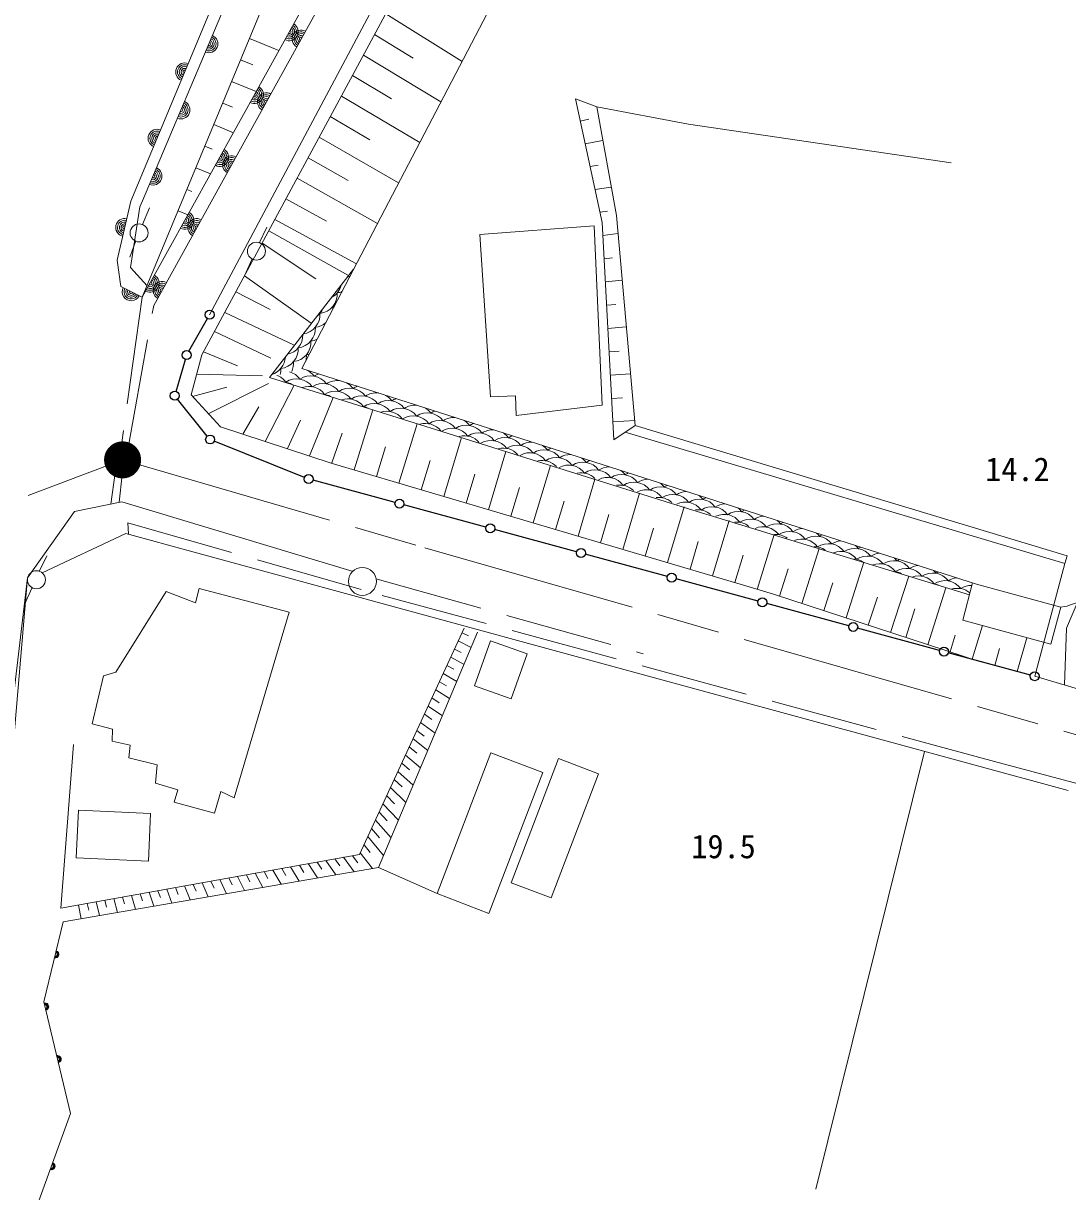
# Model space of a CAD drawing. Units: millimetres, scale not verified. Extents: x 40000 to 680000, y 20000 to 380000.
# Drawn here: x 152387 to 210516, y 265006 to 330060 of the extents above; entities that cross this region are included whole.
import ezdxf
from ezdxf.enums import TextEntityAlignment as Align

# ---------------------------------------------------------------- set-up
doc = ezdxf.new("R2010")
doc.units = ezdxf.units.MM
doc.header["$LTSCALE"] = 1000
doc.linetypes.add('CHAIN', pattern=[18.5, 12, -1.5, 3.5, -1.5])
doc.linetypes.add('DASHED', pattern=[7.5, 6, -1.5])
for name, color, linetype, lineweight in [('M-BMK', 2, 'CHAIN', 13), ('M-STR-STRC', 7, 'Continuous', 25), ('M-WORK', 1, 'Continuous', 13)]:
    doc.layers.add(name, color=color, linetype=linetype, lineweight=lineweight)
doc.styles.add('ＭＳ ゴシック', font='')
doc.styles.get('ＭＳ ゴシック').set_extended_font_data('MS Gothic')

msp = doc.modelspace()

# ---------------------------------------------------------------- linework, layer by layer
at = {"layer": 'M-BMK', "linetype": 'DASHED'}
msp.add_line((110525, 287960), (157910, 305753), dxfattribs=at)
at = {"layer": 'M-BMK'}
for p, q in [((157910, 305753), (174737, 300862)), ((174737, 300862), (211392, 290331))]:
    msp.add_line(p, q, dxfattribs=at)
for radius in [1000, 950, 900, 850, 800, 750, 700, 650, 600, 550, 500, 450, 400, 350, 300, 250, 200, 150, 100, 50]:
    msp.add_circle((157910, 305753), radius, dxfattribs=at)
at = {"layer": 'M-STR-STRC'}
for p, q in [((161602, 311804), (162633, 313618)), ((160884, 309567), (161408, 311347)), ((162627, 307082), (160971, 309133)), ((168040, 304776), (163016, 306795)), ((173082, 303377), (168513, 304618)), ((178133, 302005), (173565, 303246)), ((183184, 300633), (178616, 301874)), ((188235, 299261), (183667, 300502)), ((193287, 297889), (188718, 299130)), ((198338, 296517), (193769, 297758)), ((203389, 295145), (198820, 296386)), ((208440, 293773), (203871, 295014))]:
    msp.add_line(p, q, dxfattribs=at)
for centre in [(162756, 313836), (161478, 311587), (160814, 309327), (162784, 306888), (168272, 304683), (173323, 303311), (178374, 301939), (183426, 300567), (188477, 299195), (193528, 297823), (198579, 296452), (203630, 295080), (208681, 293708)]:
    msp.add_circle(centre, 250, dxfattribs=at)
at = {"layer": 'M-WORK'}
for p, q in [((168084, 343514), (158373, 320153)), ((159008, 314806), (174959, 343645)), ((170899, 343549), (159008, 314806)), ((185205, 344063), (167888, 310840)), ((159019, 320174), (168858, 343479)), ((175595, 343191), (159643, 314351)), ((162320, 311596), (178480, 341571)), ((177768, 342071), (162756, 313836)), ((172558, 330586), (176805, 327946)), ((164974, 329226), (166610, 328549)), ((171941, 329442), (174086, 328126)), ((164477, 328025), (165158, 327743)), ((171324, 328298), (175628, 325690)), ((163980, 326824), (165343, 326260)), ((170707, 327153), (172881, 325853)), ((170090, 326009), (174453, 323434)), ((163483, 325622), (164028, 325397)), ((184300, 325404), (183113, 325861)), ((183113, 325861), (184614, 318965)), ((189419, 324454), (184300, 325404)), ((184300, 325404), (185396, 319353)), ((169474, 324865), (171676, 323581)), ((183383, 324622), (183868, 324720)), ((162986, 324421), (164077, 323970)), ((204036, 322290), (189419, 324454)), ((168857, 323721), (173277, 321179)), ((183660, 323351), (184633, 323533)), ((162489, 323220), (162898, 323051)), ((161992, 322019), (162810, 321680)), ((168240, 322576), (170472, 321310)), ((183936, 322081), (184375, 322156)), ((167623, 321432), (172102, 318924)), ((161495, 320817), (161768, 320705)), ((184213, 320811), (185093, 320948)), ((159019, 320174), (158877, 319837)), ((167006, 320288), (169268, 319038)), ((158877, 319837), (158345, 316470)), ((159026, 318855), (159399, 319791)), ((160998, 319616), (161544, 319390)), ((184489, 319541), (184905, 319599)), ((166389, 319143), (170927, 316671)), ((177804, 318302), (184168, 318787)), ((184168, 318787), (184605, 308795)), ((184614, 318965), (185253, 306871)), ((185396, 319353), (186442, 307668)), ((165512, 317829), (165937, 318714)), ((166049, 318513), (170455, 316037)), ((178398, 309264), (177804, 318302)), ((184652, 318255), (185485, 318363)), ((158651, 317950), (158313, 317037)), ((165679, 317826), (168672, 315828)), ((165126, 316940), (164693, 315998)), ((184720, 316957), (185184, 317013)), ((158345, 316470), (159273, 315446)), ((170768, 316365), (166083, 310341)), ((164693, 315998), (168408, 313359)), ((184789, 315659), (185717, 315763)), ((164216, 315114), (166120, 314136)), ((184858, 314360), (185369, 314413)), ((163600, 313969), (167467, 312137)), ((184926, 313062), (185950, 313159)), ((163027, 312906), (166164, 311424)), ((162410, 311762), (164315, 310992)), ((184995, 311764), (185555, 311812)), ((161734, 309368), (162320, 311596)), ((162037, 310521), (165702, 310440)), ((166083, 310341), (189659, 302957)), ((167888, 310840), (205446, 298825)), ((185063, 310466), (186184, 310552)), ((161806, 309289), (163715, 309801)), ((162680, 308326), (166035, 310002)), ((165846, 306781), (167465, 309908)), ((163352, 307586), (161734, 309368)), ((168320, 305983), (169630, 309230)), ((179774, 309311), (178398, 309264)), ((179821, 308217), (179774, 309311)), ((185132, 309168), (185740, 309209)), ((164609, 307180), (165491, 308704)), ((170797, 305191), (171831, 308540)), ((184605, 308795), (179821, 308217)), ((167083, 306382), (167814, 307973)), ((173290, 304454), (174304, 307766)), ((185201, 307869), (186417, 307942)), ((169521, 305569), (163352, 307586)), ((169557, 305584), (170136, 307238)), ((185253, 306871), (186442, 307668)), ((210369, 299983), (185894, 307301)), ((186442, 307668), (210485, 300402)), ((172043, 304823), (172552, 306478)), ((175783, 303717), (176777, 306991)), ((178276, 302979), (179250, 306217)), ((192600, 298743), (169521, 305569)), ((174537, 304085), (175036, 305722)), ((180770, 302242), (181724, 305443)), ((177030, 303348), (177519, 304966)), ((183263, 301505), (184202, 304677)), ((179523, 302611), (180002, 304210)), ((185756, 300767), (186690, 303908)), ((155241, 302877), (157868, 303424)), ((157868, 303424), (170752, 299546)), ((182016, 301873), (182487, 303459)), ((152622, 299177), (155241, 302877)), ((184510, 301136), (184976, 302706)), ((188250, 300030), (189179, 303138)), ((189659, 302957), (205045, 298235)), ((187003, 300399), (187467, 301953)), ((190743, 299293), (191668, 302369)), ((153431, 299465), (158086, 301657)), ((158086, 301657), (180915, 295413)), ((193232, 298543), (194173, 301595)), ((189496, 299661), (189957, 301200)), ((195712, 297762), (196685, 300819)), ((153266, 299535), (153691, 300419)), ((191989, 298924), (192450, 300453)), ((198183, 296953), (199176, 300049)), ((208681, 293708), (210369, 299983)), ((210369, 299983), (210485, 300402)), ((194475, 298161), (194958, 299690)), ((200654, 296143), (201667, 299279)), ((152622, 299177), (149838, 275787)), ((150743, 277265), (152622, 299177)), ((152880, 298646), (152447, 297703)), ((194148, 298274), (192600, 298743)), ((196948, 297357), (197442, 298906)), ((202737, 295461), (203735, 298637)), ((205219, 298898), (204686, 296827)), ((205446, 298825), (210141, 297546)), ((157526, 293926), (160327, 298431)), ((160327, 298431), (161963, 297798)), ((161963, 297798), (162174, 298589)), ((162174, 298589), (167187, 297270)), ((205665, 294502), (194148, 298274)), ((199418, 296548), (199923, 298116)), ((201501, 295866), (202012, 297450)), ((209580, 295483), (210141, 297546)), ((167187, 297270), (164126, 286927)), ((204686, 296827), (209580, 295483)), ((171102, 283784), (176929, 296387)), ((177672, 296168), (172161, 283057)), ((176808, 296124), (177169, 295953)), ((205208, 294652), (205769, 296530)), ((176598, 295670), (177314, 295315)), ((180915, 295413), (210546, 287337)), ((203972, 295056), (204259, 295993)), ((207715, 293967), (208237, 295851)), ((176178, 294763), (176915, 294365)), ((176388, 295217), (176760, 295024)), ((206460, 294304), (206731, 295243)), ((175968, 294309), (176350, 294094)), ((156212, 291064), (156853, 293722)), ((156853, 293722), (157526, 293926)), ((175549, 293401), (175940, 293163)), ((175758, 293855), (176514, 293413)), ((212139, 292682), (208681, 293708)), ((175339, 292947), (176113, 292458)), ((175129, 292494), (175529, 292231)), ((174709, 291586), (175118, 291297)), ((174919, 292040), (175710, 291500)), ((157354, 290767), (156212, 291064)), ((174499, 291132), (175306, 290540)), ((157323, 290095), (157354, 290767)), ((174080, 290224), (174901, 289576)), ((174290, 290678), (174706, 290361)), ((155169, 289900), (154465, 280788)), ((158323, 289860), (157323, 290095)), ((158261, 289157), (158323, 289860)), ((173870, 289771), (174294, 289424)), ((196500, 265138), (202547, 289517)), ((159840, 288766), (158261, 289157)), ((173450, 288863), (173880, 288486)), ((173660, 289317), (174495, 288610)), ((159746, 287749), (159840, 288766)), ((173240, 288409), (174088, 287640)), ((160981, 287374), (159746, 287749)), ((173031, 287955), (173467, 287546)), ((160778, 286686), (160981, 287374)), ((163387, 287296), (163018, 286082)), ((164126, 286927), (163387, 287296)), ((172611, 287047), (173052, 286604)), ((172821, 287501), (173678, 286667)), ((163018, 286082), (160778, 286686)), ((172401, 286594), (173268, 285691)), ((171981, 285686), (172856, 284710)), ((172191, 286140), (172637, 285659)), ((171772, 285232), (172220, 284713)), ((171352, 284324), (171699, 283894)), ((171562, 284778), (172441, 283725)), ((154465, 280788), (171102, 283784)), ((170704, 283712), (171003, 283316)), ((171142, 283871), (171821, 282998)), ((172161, 283057), (154593, 280031)), ((166767, 283003), (166999, 282610)), ((167259, 283092), (167744, 282296)), ((167751, 283181), (167999, 282786)), ((168243, 283269), (168761, 282471)), ((168736, 283358), (169000, 282963)), ((169228, 283446), (169779, 282647)), ((169720, 283535), (170001, 283139)), ((170212, 283624), (170799, 282822)), ((172161, 283057), (175419, 281604)), ((163323, 282383), (163686, 281597)), ((163815, 282472), (164002, 282082)), ((164307, 282560), (164699, 281772)), ((164799, 282649), (165001, 282258)), ((165291, 282738), (165713, 281946)), ((165783, 282826), (166000, 282434)), ((166275, 282915), (166728, 282121)), ((159878, 281763), (160012, 281378)), ((160370, 281852), (160652, 281075)), ((160862, 281940), (161009, 281554)), ((161354, 282029), (161663, 281249)), ((161846, 282117), (162006, 281730)), ((162338, 282206), (162674, 281423)), ((162830, 282295), (163004, 281906)), ((155941, 281054), (156026, 280676)), ((156433, 281143), (156616, 280380)), ((156925, 281231), (157022, 280851)), ((157418, 281320), (157624, 280553)), ((157910, 281409), (158018, 281027)), ((158402, 281497), (158633, 280727)), ((158894, 281586), (159015, 281202)), ((159386, 281674), (159642, 280901)), ((155449, 280966), (155608, 280206))]:
    msp.add_line(p, q, dxfattribs=at)
at = {"layer": 'M-WORK', "linetype": 'DASHED'}
for p, q in [((159008, 314806), (157841, 306590)), ((158236, 306527), (159643, 314351)), ((157252, 303296), (157498, 305031)), ((157887, 304922), (157722, 303394)), ((172082, 299112), (186894, 294960))]:
    msp.add_line(p, q, dxfattribs=at)
at = {"layer": 'M-WORK'}
for points in [[(158373, 320153), (157599, 316881), (157811, 315404), (159008, 314806)], [(151398, 259367), (155012, 269350), (153534, 275577), (154593, 280031)]]:
    msp.add_lwpolyline(points, dxfattribs=at)
at = {"layer": 'M-WORK', "linetype": 'DASHED'}
for points in [[(210341, 293219), (210444, 296376), (212961, 302303), (213946, 305883)], [(158240, 301615), (158207, 302244), (172358, 298210), (206453, 288953), (225158, 283940)]]:
    msp.add_lwpolyline(points, dxfattribs=at)
at = {"layer": 'M-WORK'}
for points in [[(178392, 295686), (180433, 294959), (179535, 292440), (177495, 293167)], [(178416, 289447), (181301, 288345), (178304, 280502), (175419, 281604)], [(182172, 289119), (184393, 288274), (181763, 281359), (179543, 282203)], [(155450, 286241), (159461, 286066), (159344, 283409), (155334, 283585)]]:
    msp.add_lwpolyline(points, close=True, dxfattribs=at)
for centre, radius in [((158830, 318394), 500), ((165359, 317374), 500), ((153113, 299079), 500), ((171259, 298986), 780)]:
    msp.add_circle(centre, radius, dxfattribs=at)
for centre, radius, start, end in [((167187, 329594), 500, 241.05312, 61.05312), ((167187, 329594), 400, 241.05312, 61.05312), ((167187, 329594), 300, 241.05312, 61.05312), ((162714, 328926), 500, 247.11257, 67.11257), ((162714, 328926), 400, 247.11257, 67.11257), ((162714, 328926), 300, 247.11257, 67.11257), ((167187, 329594), 200, 241.05312, 61.05312), ((167187, 329594), 100, 241.05312, 61.05312), ((167851, 329190), 500, 61.05312, 241.05312), ((167851, 329190), 400, 61.05312, 241.05312), ((167851, 329190), 300, 61.05312, 241.05312), ((167851, 329190), 200, 61.05312, 241.05312), ((167851, 329190), 100, 61.05312, 241.05312), ((162714, 328926), 200, 247.11257, 67.11257), ((162714, 328926), 100, 247.11257, 67.11257), ((161367, 327354), 500, 67.42917, 247.42917), ((161367, 327354), 400, 67.42917, 247.42917), ((161367, 327354), 300, 67.42917, 247.42917), ((161367, 327354), 200, 67.42917, 247.42917), ((161367, 327354), 100, 67.42917, 247.42917), ((165251, 326094), 500, 241.05312, 61.05312), ((165251, 326094), 400, 241.05312, 61.05312), ((165251, 326094), 300, 241.05312, 61.05312), ((165251, 326094), 200, 241.05312, 61.05312), ((165251, 326094), 100, 241.05312, 61.05312), ((165915, 325689), 500, 61.05312, 241.05312), ((165915, 325689), 400, 61.05312, 241.05312), ((165915, 325689), 300, 61.05312, 241.05312), ((161158, 325241), 500, 247.11257, 67.11257), ((161158, 325241), 400, 247.11257, 67.11257), ((161158, 325241), 300, 247.11257, 67.11257), ((161158, 325241), 200, 247.11257, 67.11257), ((161158, 325241), 100, 247.11257, 67.11257), ((165915, 325689), 200, 61.05312, 241.05312), ((165915, 325689), 100, 61.05312, 241.05312), ((159831, 323661), 500, 67.42917, 247.42917), ((159831, 323661), 400, 67.42917, 247.42917), ((159831, 323661), 300, 67.42917, 247.42917), ((159831, 323661), 200, 67.42917, 247.42917), ((159831, 323661), 100, 67.42917, 247.42917), ((163315, 322594), 500, 241.05312, 61.05312), ((163315, 322594), 400, 241.05312, 61.05312), ((163315, 322594), 300, 241.05312, 61.05312), ((163315, 322594), 200, 241.05312, 61.05312), ((163315, 322594), 100, 241.05312, 61.05312), ((163979, 322189), 500, 61.05312, 241.05312), ((163979, 322189), 400, 61.05312, 241.05312), ((163979, 322189), 300, 61.05312, 241.05312), ((163979, 322189), 200, 61.05312, 241.05312), ((163979, 322189), 100, 61.05312, 241.05312), ((159603, 321556), 500, 247.11257, 67.11257), ((159603, 321556), 400, 247.11257, 67.11257), ((159603, 321556), 300, 247.11257, 67.11257), ((159603, 321556), 200, 247.11257, 67.11257), ((159603, 321556), 100, 247.11257, 67.11257), ((161379, 319093), 500, 241.05312, 61.05312), ((161379, 319093), 400, 241.05312, 61.05312), ((158028, 318694), 500, 76.69082, 256.69082), ((158028, 318694), 400, 76.69082, 256.69082), ((158028, 318694), 300, 76.69082, 256.69082), ((158028, 318694), 200, 76.69082, 256.69082), ((158028, 318694), 100, 76.69082, 256.69082), ((161379, 319093), 300, 241.05312, 61.05312), ((161379, 319093), 200, 241.05312, 61.05312), ((161379, 319093), 100, 241.05312, 61.05312), ((162043, 318689), 500, 61.05312, 241.05312), ((162043, 318689), 400, 61.05312, 241.05312), ((162043, 318689), 300, 61.05312, 241.05312), ((162043, 318689), 200, 61.05312, 241.05312), ((162043, 318689), 100, 61.05312, 241.05312), ((159443, 315593), 500, 241.05312, 61.05312), ((159443, 315593), 400, 241.05312, 61.05312), ((159443, 315593), 300, 241.05312, 61.05312), ((159443, 315593), 200, 241.05312, 61.05312), ((159443, 315593), 100, 241.05312, 61.05312), ((160107, 315188), 500, 61.05312, 241.05312), ((160107, 315188), 400, 61.05312, 241.05312), ((169993, 316907), 1088, 292.43569, 302.07054), ((158388, 315115), 500, 153.44742, 333.44742), ((158388, 315115), 400, 153.44742, 333.44742), ((158388, 315115), 300, 153.44742, 333.44742), ((158388, 315115), 200, 153.44742, 333.44742), ((158388, 315115), 100, 153.44742, 333.44742), ((160107, 315188), 300, 61.05312, 241.05312), ((160107, 315188), 200, 61.05312, 241.05312), ((160107, 315188), 100, 61.05312, 241.05312), ((168776, 314990), 1088, 276.39718, 3.60282), ((169028, 315758), 1088, 299.05248, 345.2102), ((169740, 316140), 1088, 276.39718, 290.37862), ((168524, 314223), 1088, 355.62174, 3.60282), ((169488, 315372), 1088, 276.39718, 280.90565), ((167812, 313841), 1088, 278.28834, 3.60282), ((168064, 314609), 1088, 308.36235, 335.90034), ((167560, 313074), 1088, 276.39718, 3.60282), ((168524, 314223), 1088, 276.39718, 309.3178), ((166848, 312692), 1088, 282.71365, 1.54903), ((167307, 312307), 1088, 276.39718, 3.60282), ((168272, 313456), 1088, 276.39718, 295.50679), ((166596, 311925), 1088, 276.39718, 3.60282), ((168019, 312688), 1088, 276.39718, 285.2028), ((165884, 311543), 1088, 287.60185, 356.66083), ((166343, 311158), 1088, 334.15369, 3.60282), ((167055, 311539), 1088, 344.93954, 3.60282), ((166118, 309439), 1088, 36.39718, 69.33654), ((165631, 310776), 1088, 345.69421, 3.60282), ((166909, 309604), 1088, 36.39718, 74.25503), ((168386, 309344), 1088, 36.39718, 123.60282), ((167699, 309769), 1088, 36.39718, 64.52032), ((169177, 309509), 1088, 108.63726, 123.60282), ((166804, 309013), 1088, 58.39817, 87.08067), ((167595, 309178), 1088, 36.39718, 123.60282), ((168282, 308753), 1088, 36.39718, 110.12972), ((169072, 308918), 1088, 36.39718, 123.60282), ((169863, 309083), 1088, 81.99517, 123.60282), ((170550, 308657), 1088, 36.39718, 123.60282), ((169863, 309083), 1088, 36.39718, 62.52516), ((171340, 308823), 1088, 109.1452, 123.60282), ((168968, 308327), 1088, 61.55482, 83.92401), ((169759, 308492), 1088, 36.39718, 123.60282), ((170445, 308067), 1088, 36.51292, 108.96592), ((171236, 308232), 1088, 36.39718, 123.60282), ((172027, 308397), 1088, 83.64864, 123.60282), ((172713, 307971), 1088, 36.39718, 123.60282), ((172027, 308397), 1088, 36.39718, 60.87168), ((173504, 308136), 1088, 109.6472, 123.60282), ((171923, 307806), 1088, 36.39718, 123.51446), ((171132, 307641), 1088, 66.04255, 79.43628), ((172609, 307380), 1088, 37.70993, 107.7689), ((173400, 307546), 1088, 36.39718, 123.60282), ((174191, 307711), 1088, 85.0932, 123.60282), ((174877, 307285), 1088, 36.39718, 123.60282), ((174191, 307711), 1088, 36.39718, 59.42712), ((175668, 307450), 1088, 110.14351, 123.60282), ((174086, 307120), 1088, 36.39718, 122.60849), ((174773, 306694), 1088, 38.94374, 106.53509), ((175564, 306859), 1088, 36.39718, 123.60282), ((176354, 307025), 1088, 86.39305, 123.60282), ((176354, 307025), 1088, 36.39718, 58.12727), ((177831, 306764), 1088, 110.63436, 123.60282), ((176250, 306434), 1088, 36.39718, 121.69027), ((177041, 306599), 1088, 36.39718, 123.60282), ((176937, 306008), 1088, 40.2186, 105.26024), ((177727, 306173), 1088, 36.39718, 123.60282), ((178518, 306339), 1088, 87.58508, 123.60282), ((178518, 306339), 1088, 36.39718, 56.93524), ((179995, 306078), 1088, 111.11995, 123.60282), ((178414, 305748), 1088, 36.39718, 120.75905), ((179205, 305913), 1088, 36.39718, 123.60282), ((179100, 305322), 1088, 41.53959, 103.93924), ((179891, 305487), 1088, 36.39718, 123.60282), ((180682, 305652), 1088, 88.69278, 123.60282), ((180682, 305652), 1088, 36.39718, 55.82755), ((180578, 305061), 1088, 36.39718, 119.81402), ((181368, 305227), 1088, 36.39718, 123.60282), ((182055, 304801), 1088, 36.39718, 123.60282), ((182159, 305392), 1088, 111.60049, 123.60282), ((182845, 304966), 1088, 89.73219, 123.60282), ((182845, 304966), 1088, 36.39718, 54.78813), ((181264, 304636), 1088, 42.91292, 102.56591), ((182741, 304375), 1088, 36.39718, 118.85425), ((183532, 304541), 1088, 36.39718, 123.60282), ((184218, 304115), 1088, 36.39718, 123.60282), ((184323, 304706), 1088, 112.07616, 123.60282), ((185009, 304280), 1088, 90.71487, 123.60282), ((185009, 304280), 1088, 36.39718, 53.80546), ((183428, 303950), 1088, 44.34624, 101.13259), ((184905, 303689), 1088, 36.39718, 117.87877), ((185696, 303854), 1088, 36.39718, 123.60282), ((186382, 303429), 1088, 36.39718, 123.60282), ((186486, 304020), 1088, 112.54714, 123.60282), ((187173, 303594), 1088, 91.64945, 123.60282), ((187173, 303594), 1088, 36.39718, 52.87088), ((185591, 303264), 1088, 45.84922, 99.62962), ((187069, 303003), 1088, 36.39718, 116.88646), ((187859, 303168), 1088, 36.39718, 123.60282), ((188546, 302743), 1088, 36.39718, 123.60282), ((188650, 303333), 1088, 113.0136, 123.60282), ((189337, 302908), 1088, 92.54259, 123.60282), ((187755, 302577), 1088, 47.43433, 98.0445), ((189232, 302317), 1088, 36.39718, 115.87613), ((190023, 302482), 1088, 36.39718, 123.60282), ((189337, 302908), 1088, 36.39718, 51.97774), ((190814, 302647), 1088, 113.47569, 123.60282), ((191500, 302222), 1088, 93.39955, 123.60282), ((189919, 301891), 1088, 49.11818, 96.36065), ((190710, 302056), 1088, 36.39718, 123.60282), ((191396, 301631), 1088, 36.39718, 114.84641), ((192187, 301796), 1088, 36.39718, 123.60282), ((191500, 302222), 1088, 36.39718, 51.12078), ((192978, 301961), 1088, 113.93356, 123.60282), ((193664, 301535), 1088, 94.22456, 123.60282), ((192083, 301205), 1088, 50.92371, 94.55512), ((192873, 301370), 1088, 36.39718, 123.60282), ((193560, 300945), 1088, 36.39718, 113.79579), ((194351, 301110), 1088, 36.39718, 123.60282), ((193664, 301535), 1088, 36.39718, 50.29576), ((195141, 301275), 1088, 114.38736, 123.60282), ((195828, 300849), 1088, 95.02112, 123.60282), ((194246, 300519), 1088, 52.88417, 92.59467), ((195037, 300684), 1088, 36.39718, 123.60282), ((195724, 300258), 1088, 36.39718, 112.72257), ((196514, 300424), 1088, 36.39718, 123.60282), ((195828, 300849), 1088, 36.39718, 49.4992), ((197305, 300589), 1088, 114.83722, 123.60282), ((197992, 300163), 1088, 95.79212, 123.60282), ((196410, 299833), 1088, 55.05108, 90.42775), ((197201, 299998), 1088, 36.39718, 123.60282), ((197887, 299572), 1088, 36.39718, 111.62482), ((198678, 299737), 1088, 36.39718, 123.60282), ((197992, 300163), 1088, 36.39718, 48.7282), ((199469, 299903), 1088, 115.28327, 123.60282), ((200155, 299477), 1088, 96.53999, 123.60282), ((198574, 299147), 1088, 57.51247, 87.96637), ((199365, 299312), 1088, 36.39718, 123.60282), ((200051, 298886), 1088, 36.39718, 110.50034), ((200842, 299051), 1088, 36.39718, 123.60282), ((200155, 299477), 1088, 36.39718, 47.98033), ((201632, 299217), 1088, 115.72562, 123.60282), ((200738, 298460), 1088, 60.44404, 85.03479), ((201528, 298626), 1088, 36.39718, 123.60282), ((202319, 298791), 1088, 97.26683, 123.60282), ((202215, 298200), 1088, 36.39718, 109.34662), ((203005, 298365), 1088, 36.39718, 123.60282), ((202319, 298791), 1088, 36.39718, 47.2535), ((203796, 298530), 1088, 116.16441, 123.60282), ((153622, 299010), 1088, 194.64315, 196.8327), ((202901, 297774), 1088, 64.32379, 81.15505), ((203692, 297940), 1088, 36.39718, 123.60282), ((204483, 298105), 1088, 97.97441, 123.60282), ((204378, 297514), 1088, 50.15177, 108.16074), ((205169, 297679), 1088, 89.17041, 123.60282), ((153322, 296760), 1088, 141.28243, 147.56287), ((153322, 298260), 1088, 215.61374, 219.62086), ((154163, 278221), 200, 256.6228, 76.6228), ((154163, 278221), 160, 256.6228, 76.6228), ((154163, 278221), 120, 256.6228, 76.6228), ((154163, 278221), 100, 256.6228, 76.6228), ((153599, 275303), 200, 283.34873, 103.34873), ((153599, 275303), 160, 283.34873, 103.34873), ((153599, 275303), 120, 283.34873, 103.34873), ((153599, 275303), 100, 283.34873, 103.34873), ((154292, 272384), 200, 283.34873, 103.34873), ((154292, 272384), 160, 283.34873, 103.34873), ((154292, 272384), 120, 283.34873, 103.34873), ((154292, 272384), 100, 283.34873, 103.34873), ((153951, 266419), 200, 250.09957, 70.09957), ((153951, 266419), 160, 250.09957, 70.09957), ((153951, 266419), 120, 250.09957, 70.09957), ((153951, 266419), 100, 250.09957, 70.09957)]:
    msp.add_arc(centre, radius, start, end, dxfattribs=at)
msp.add_open_spline([(210141, 297546), (210440, 297596), (210544, 297627), (210792, 297712), (211229, 297862), (211431, 298049), (211824, 298291), (212147, 298490), (212288, 298674), (212637, 298822), (213034, 298991), (213287, 299018), (213716, 299057), (214197, 299101), (214471, 299113), (214951, 299073), (215949, 298988), (216505, 298889), (217485, 298682), (219090, 298342), (219960, 298019), (221566, 297681), (223745, 297222), (224983, 297053), (227179, 296680), (228319, 296487), (228961, 296397), (230103, 296211), (230848, 296090), (231263, 296007), (232011, 295898), (232657, 295804), (233021, 295765), (233668, 295680), (236099, 295360), (237451, 295099), (239891, 294866), (242700, 294599), (244279, 294349), (247100, 294413), (247541, 294423), (247832, 294322), (248225, 294522), (248647, 294737), (248826, 294957), (249164, 295289), (249527, 295646), (249676, 295898), (249961, 296321), (250510, 297134), (250608, 297532), (251009, 298604)], degree=3, knots=[0, 0, 0, 0, 1, 1, 1, 2, 2, 2, 3, 3, 3, 4, 4, 4, 5, 5, 5, 6, 6, 6, 7, 7, 7, 8, 8, 8, 9, 9, 9, 10, 10, 10, 11, 11, 11, 12, 12, 12, 13, 13, 13, 14, 14, 14, 15, 15, 15, 16, 16, 16, 17, 17, 17, 17], dxfattribs=at)

# ---------------------------------------------------------------- texts
at = {"layer": 'M-WORK', "style": 'ＭＳ ゴシック'}
for s, p in [('14.2', (205926, 304177)), ('19.5', (189567, 283174))]:
    msp.add_text(s, height=1320, dxfattribs=at).set_placement(p, align=Align.BOTTOM_LEFT)

doc.saveas('drawing.dxf')
